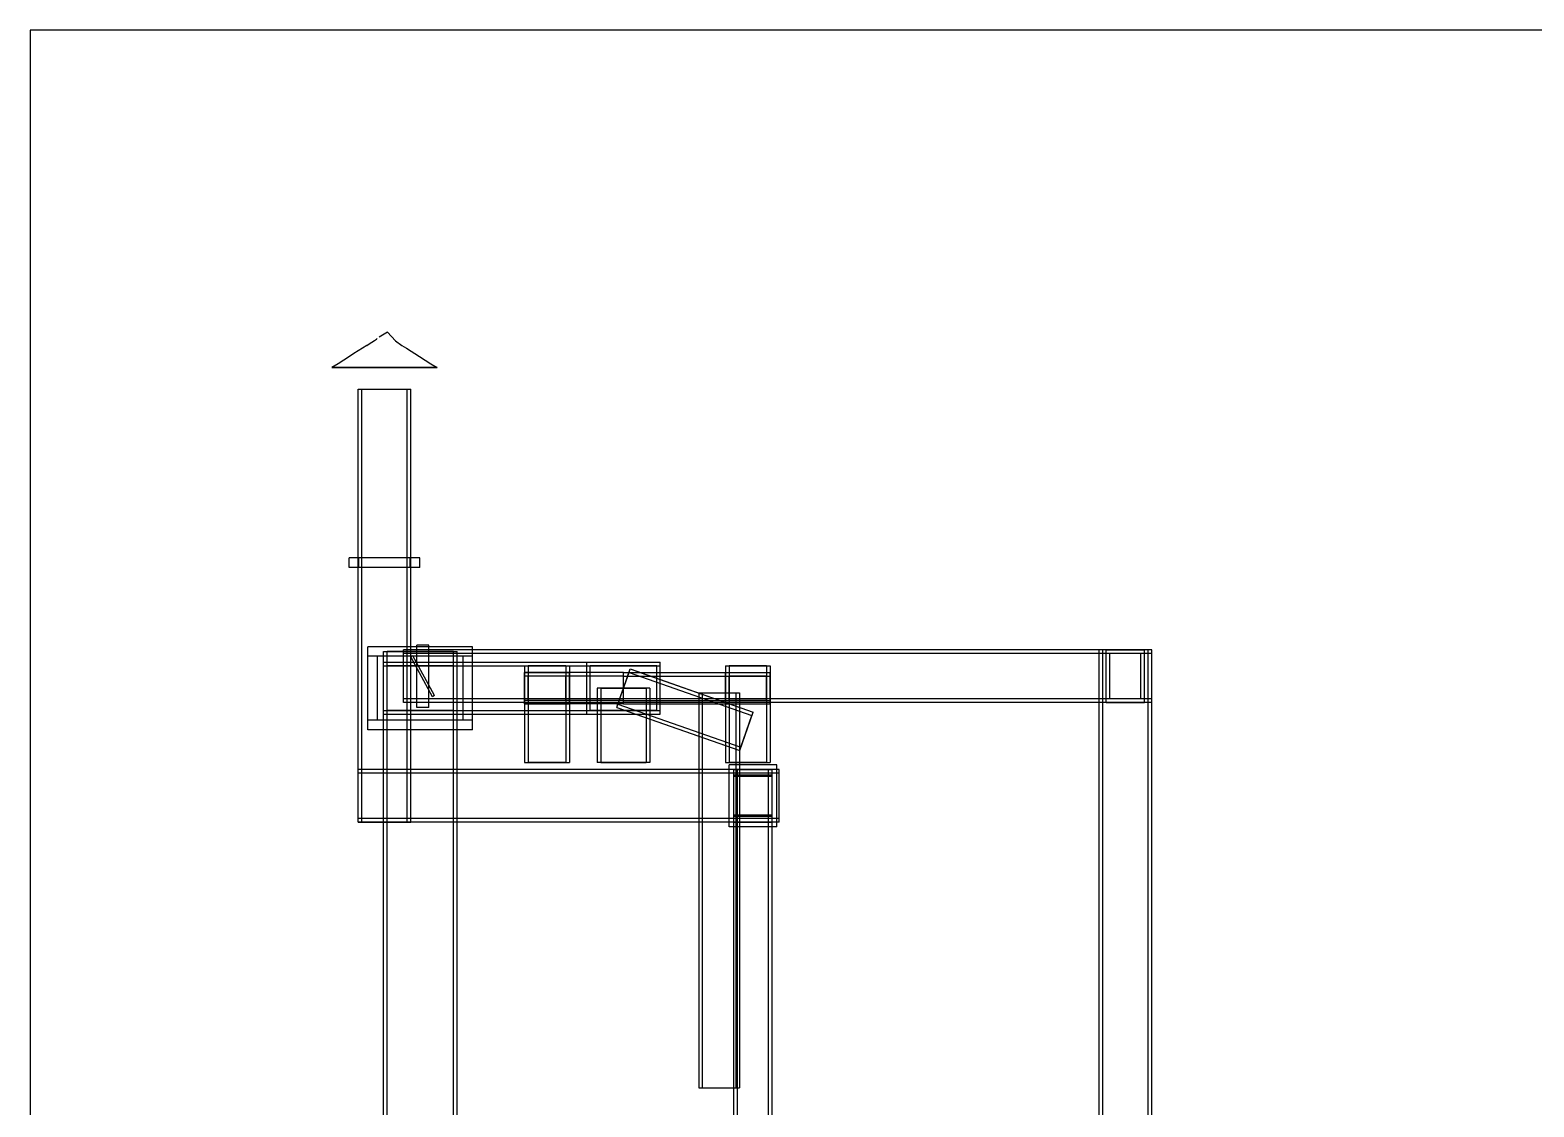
# Model space of a CAD drawing. Header units: millimetres. Extents: x -1175 to 655, y -895 to 720.
# Drawn here: x -1175 to -546, y 270 to 720 of the extents above; entities that cross this region are included whole.
import ezdxf

# ---------------------------------------------------------------- set-up
doc = ezdxf.new("R2010")
doc.units = ezdxf.units.MM
for name, color, linetype in [('BORDER', 7, 'Continuous'), ('HIDDEN', 8, 'Continuous'), ('VISIBLE', 7, 'Continuous')]:
    doc.layers.add(name, color=color, linetype=linetype)

msp = doc.modelspace()

# ---------------------------------------------------------------- linework, layer by layer
at = {"layer": 'BORDER'}
msp.add_lwpolyline([(-1175.46, -894.94), (655.33, -894.94), (655.33, 720.11), (-1175.46, 720.11)], close=True, dxfattribs=at)
at = {"layer": 'HIDDEN'}
for points in [[(-1048.84, 579), (-1049.2, 579)], [(-1047.26, 579), (-1048.84, 579)], [(-1044.52, 579), (-1047.26, 579)], [(-1040.77, 579), (-1044.52, 579)], [(-1036.23, 579), (-1040.77, 579)], [(-1031.16, 579), (-1036.23, 579)], [(-1025.87, 579), (-1031.16, 579)], [(-1020.65, 579), (-1025.87, 579)], [(-1015.82, 579), (-1020.65, 579)], [(-1011.64, 579), (-1015.82, 579)], [(-1008.37, 579), (-1011.64, 579)], [(-1006.19, 579), (-1008.37, 579)], [(-1005.24, 579), (-1006.19, 579)], [(-1005.2, 579), (-1005.24, 579)], [(-1038.2, 570), (-1016.2, 570)], [(-1038.2, 389), (-1038.2, 570)], [(-1036.7, 389), (-1036.7, 570)], [(-1036.7, 389), (-1036.7, 570)], [(-1036.7, 570), (-1017.7, 570)], [(-1036.7, 570), (-1017.7, 570)], [(-1017.7, 389), (-1017.7, 570)], [(-1017.7, 389), (-1017.7, 570)], [(-1016.2, 389), (-1016.2, 570)], [(-1041.95, 495.5), (-1041.95, 499.5)], [(-1041.95, 495.5), (-1041.95, 499.5)], [(-1012.45, 499.5), (-1041.95, 499.5)], [(-1012.45, 499.5), (-1041.95, 499.5)], [(-1041.95, 495.5), (-1041.95, 499.5)], [(-1012.45, 499.5), (-1041.95, 499.5)], [(-1041.95, 495.5), (-1041.95, 499.5)], [(-1041.95, 495.5), (-1041.95, 499.5)], [(-1037.95, 499.5), (-1041.95, 499.5)], [(-1037.95, 499.5), (-1041.95, 499.5)], [(-1038.2, 495.5), (-1038.2, 499.5)], [(-1037.95, 495.5), (-1037.95, 499.5)], [(-1037.95, 495.5), (-1037.95, 499.5)], [(-1016.45, 495.5), (-1016.45, 499.5)], [(-1016.45, 495.5), (-1016.45, 499.5)], [(-1012.45, 499.5), (-1016.45, 499.5)], [(-1012.45, 499.5), (-1016.45, 499.5)], [(-1016.2, 495.5), (-1016.2, 499.5)], [(-1012.45, 495.5), (-1012.45, 499.5)], [(-1012.45, 495.5), (-1012.45, 499.5)], [(-1012.45, 495.5), (-1012.45, 499.5)], [(-1012.45, 495.5), (-1012.45, 499.5)], [(-1012.45, 495.5), (-1012.45, 499.5)], [(-1012.45, 495.5), (-1041.95, 495.5)], [(-1012.45, 495.5), (-1041.95, 495.5)], [(-1012.45, 495.5), (-1041.95, 495.5)], [(-1037.95, 495.5), (-1041.95, 495.5)], [(-1037.95, 495.5), (-1041.95, 495.5)], [(-1012.45, 495.5), (-1016.45, 495.5)], [(-1012.45, 495.5), (-1016.45, 495.5)], [(-990.3, 462.35), (-1034.1, 462.35)], [(-1034.1, 458.35), (-1034.1, 462.35)], [(-1027.6, 460.4), (-996.8, 460.4)], [(-1027.6, 460.4), (-996.8, 460.4)], [(-1027.6, 55.08), (-1027.6, 460.4)], [(-1027.6, 458.35), (-1027.6, 460.4)], [(-1026.1, 55.08), (-1026.1, 460.4)], [(-1026.1, 55.08), (-1026.1, 460.4)], [(-998.3, 460.4), (-1026.1, 460.4)], [(-998.3, 460.4), (-1026.1, 460.4)], [(-990.3, 461), (-1019.2, 461)], [(-1019.2, 439), (-1019.2, 461)], [(-706.2, 461), (-1019.2, 461)], [(-1019.2, 439), (-1019.2, 461)], [(-706.2, 459.5), (-1019.2, 459.5)], [(-706.2, 459.5), (-1019.2, 459.5)], [(-1019.2, 440.5), (-1019.2, 459.5)], [(-1019.2, 440.5), (-1019.2, 459.5)], [(-1016.2, 389), (-1016.2, 462.35)], [(-1008.7, 463), (-1013.7, 463)], [(-1013.7, 437), (-1013.7, 463)], [(-1013.7, 437), (-1013.7, 462.35)], [(-1008.7, 437), (-1008.7, 463)], [(-1008.7, 437), (-1008.7, 462.35)], [(-998.3, 55.08), (-998.3, 460.4)], [(-998.3, 55.08), (-998.3, 460.4)], [(-996.8, 55.08), (-996.8, 460.4)], [(-996.8, 458.35), (-996.8, 460.4)], [(-990.3, 458.35), (-990.3, 462.35)], [(-728.2, 38.8), (-728.2, 461)], [(-706.2, 461), (-728.2, 461)], [(-728.2, 439), (-728.2, 461)], [(-706.2, 461), (-728.2, 461)], [(-726.7, 38.8), (-726.7, 461)], [(-726.7, 38.8), (-726.7, 461)], [(-707.7, 461), (-726.7, 461)], [(-707.7, 461), (-726.7, 461)], [(-725.2, 461), (-709.2, 461)], [(-725.2, 439), (-725.2, 461)], [(-723.7, 440.5), (-723.7, 459.5)], [(-710.7, 459.5), (-723.7, 459.5)], [(-710.7, 440.5), (-710.7, 459.5)], [(-709.2, 439), (-709.2, 461)], [(-707.7, 38.8), (-707.7, 461)], [(-707.7, 38.8), (-707.7, 461)], [(-706.2, 38.8), (-706.2, 461)], [(-706.2, 439), (-706.2, 461)], [(-706.2, 439), (-706.2, 461)], [(-706.2, 440.5), (-706.2, 459.5)], [(-706.2, 440.5), (-706.2, 459.5)], [(-990.3, 458.35), (-1034.1, 458.35)], [(-1030.1, 458.35), (-1034.1, 458.35)], [(-1034.1, 431.65), (-1034.1, 458.35)], [(-1030.1, 431.65), (-1030.1, 458.35)], [(-1027.6, 455.85), (-996.8, 455.85)], [(-1027.6, 455.85), (-996.8, 455.85)], [(-1027.6, 434.15), (-1027.6, 455.85)], [(-1027.6, 434.15), (-1027.6, 455.85)], [(-1027.6, 455.85), (-996.8, 455.85)], [(-1027.6, 434.15), (-1027.6, 455.85)], [(-1027.6, 434.15), (-1027.6, 455.85)], [(-1027.6, 455.85), (-911.8, 455.85)], [(-1027.6, 454.35), (-911.8, 454.35)], [(-1027.6, 454.35), (-911.8, 454.35)], [(-1027.6, 435.65), (-1027.6, 454.35)], [(-1027.6, 435.65), (-1027.6, 454.35)], [(-1026.1, 435.65), (-1026.1, 454.35)], [(-998.3, 454.35), (-1026.1, 454.35)], [(-1026.1, 435.65), (-1026.1, 454.35)], [(-998.3, 454.35), (-1026.1, 454.35)], [(-1026.1, 435.65), (-1026.1, 454.35)], [(-998.3, 454.35), (-1026.1, 454.35)], [(-1015.31, 458.58), (-1016.19, 458.1)], [(-1015.31, 458.58), (-1016.19, 458.1)], [(-1007.08, 441.42), (-1016.19, 458.1)], [(-1007.08, 441.42), (-1016.19, 458.1)], [(-1006.21, 441.9), (-1015.31, 458.58)], [(-1006.21, 441.9), (-1015.31, 458.58)], [(-998.3, 435.65), (-998.3, 454.35)], [(-998.3, 435.65), (-998.3, 454.35)], [(-998.3, 435.65), (-998.3, 454.35)], [(-996.8, 434.15), (-996.8, 455.85)], [(-996.8, 434.15), (-996.8, 455.85)], [(-996.8, 434.15), (-996.8, 455.85)], [(-996.8, 434.15), (-996.8, 455.85)], [(-990.3, 458.35), (-994.3, 458.35)], [(-994.3, 431.65), (-994.3, 458.35)], [(-994.3, 434.15), (-994.3, 455.85)], [(-990.3, 431.65), (-990.3, 458.35)], [(-990.3, 434.15), (-990.3, 455.85)], [(-968.55, 454.35), (-949.85, 454.35)], [(-968.55, 454.35), (-968.55, 414)], [(-967.05, 454.35), (-967.05, 414)], [(-967.05, 454.35), (-967.05, 414)], [(-951.35, 454.35), (-967.05, 454.35)], [(-951.35, 454.35), (-967.05, 454.35)], [(-951.35, 454.35), (-951.35, 414)], [(-951.35, 454.35), (-951.35, 414)], [(-949.85, 454.35), (-949.85, 414)], [(-942.6, 455.85), (-911.8, 455.85)], [(-942.6, 455.85), (-911.8, 455.85)], [(-942.6, 434.15), (-942.6, 455.85)], [(-941.1, 435.65), (-941.1, 454.35)], [(-913.3, 454.35), (-941.1, 454.35)], [(-930.01, 436.95), (-924.38, 453.05)], [(-924.38, 453.05), (-872.96, 435.05)], [(-913.3, 435.65), (-913.3, 454.35)], [(-911.8, 434.15), (-911.8, 455.85)], [(-911.8, 434.15), (-911.8, 455.85)], [(-911.8, 434.15), (-911.8, 455.85)], [(-911.8, 435.65), (-911.8, 454.35)], [(-911.8, 435.65), (-911.8, 454.35)], [(-884.55, 454.35), (-865.85, 454.35)], [(-884.55, 454.35), (-884.55, 414)], [(-883.05, 454.35), (-883.05, 414)], [(-883.05, 454.35), (-883.05, 414)], [(-867.35, 454.35), (-883.05, 454.35)], [(-867.35, 454.35), (-883.05, 454.35)], [(-867.35, 454.35), (-867.35, 414)], [(-867.35, 454.35), (-867.35, 414)], [(-865.85, 454.35), (-865.85, 414)], [(-949.85, 451.59), (-968.55, 451.59)], [(-968.55, 438.41), (-968.55, 451.59)], [(-927.2, 451.59), (-968.55, 451.59)], [(-968.55, 438.41), (-968.55, 451.59)], [(-968.55, 451.59), (-949.85, 451.59)], [(-968.55, 438.41), (-968.55, 451.59)], [(-927.2, 450.09), (-968.55, 450.09)], [(-927.2, 450.09), (-968.55, 450.09)], [(-968.55, 439.91), (-968.55, 450.09)], [(-968.55, 439.91), (-968.55, 450.09)], [(-967.05, 439.91), (-967.05, 450.09)], [(-951.35, 450.09), (-967.05, 450.09)], [(-951.35, 439.91), (-951.35, 450.09)], [(-949.85, 438.41), (-949.85, 451.59)], [(-942.6, 438.41), (-942.6, 451.59)], [(-941.1, 438.41), (-941.1, 451.59)], [(-929.52, 438.37), (-924.88, 451.63)], [(-929.52, 438.37), (-924.88, 451.63)], [(-929.5, 438.41), (-924.89, 451.59)], [(-927.2, 438.41), (-927.2, 451.59)], [(-927.2, 451.59), (-865.85, 451.59)], [(-927.2, 438.41), (-927.2, 451.59)], [(-927.2, 450.09), (-865.85, 450.09)], [(-927.2, 450.09), (-865.85, 450.09)], [(-927.2, 439.91), (-927.2, 450.09)], [(-927.2, 439.91), (-927.2, 450.09)], [(-927.2, 439.91), (-927.2, 450.09)], [(-927.2, 439.91), (-927.2, 450.09)], [(-924.88, 451.63), (-873.46, 433.63)], [(-924.88, 451.63), (-873.46, 433.63)], [(-920.21, 451.59), (-872.96, 435.05)], [(-913.3, 438.41), (-913.3, 451.59)], [(-911.8, 438.41), (-911.8, 451.59)], [(-884.55, 451.59), (-865.85, 451.59)], [(-884.55, 451.59), (-865.85, 451.59)], [(-884.55, 438.41), (-884.55, 451.59)], [(-883.05, 439.91), (-883.05, 450.09)], [(-867.35, 450.09), (-883.05, 450.09)], [(-867.35, 439.91), (-867.35, 450.09)], [(-865.85, 438.41), (-865.85, 451.59)], [(-865.85, 438.41), (-865.85, 451.59)], [(-865.85, 438.41), (-865.85, 451.59)], [(-865.85, 439.91), (-865.85, 450.09)], [(-865.85, 439.91), (-865.85, 450.09)], [(-706.2, 440.5), (-1019.2, 440.5)], [(-706.2, 440.5), (-1019.2, 440.5)], [(-1006.21, 441.9), (-1007.08, 441.42)], [(-1006.21, 441.9), (-1007.08, 441.42)], [(-938.2, 445), (-938.2, 414)], [(-916.2, 445), (-938.2, 445)], [(-938.2, 445), (-938.2, 438.41)], [(-916.2, 445), (-938.2, 445)], [(-936.7, 445), (-936.7, 414)], [(-936.7, 445), (-936.7, 414)], [(-936.7, 445), (-917.7, 445)], [(-936.7, 445), (-917.7, 445)], [(-917.7, 445), (-917.7, 414)], [(-917.7, 445), (-917.7, 414)], [(-916.2, 445), (-916.2, 414)], [(-916.2, 445), (-916.2, 432.12)], [(-895.72, 443.1), (-878.67, 443.1)], [(-895.72, 443.1), (-895.72, 278)], [(-895.72, 443.1), (-878.67, 443.1)], [(-895.72, 443.1), (-895.72, 438.41)], [(-894.22, 443.1), (-894.22, 278)], [(-894.22, 443.1), (-894.22, 278)], [(-894.22, 443.1), (-880.17, 443.1)], [(-894.22, 443.1), (-880.17, 443.1)], [(-880.17, 443.1), (-880.17, 278)], [(-880.17, 443.1), (-880.17, 278)], [(-878.67, 443.1), (-878.67, 278)], [(-878.67, 443.1), (-878.67, 414)], [(-710.7, 440.5), (-723.7, 440.5)], [(-1027.6, 435.65), (-911.8, 435.65)], [(-1027.6, 435.65), (-911.8, 435.65)], [(-1027.6, 434.15), (-996.8, 434.15)], [(-1027.6, 434.15), (-996.8, 434.15)], [(-1027.6, 434.15), (-996.8, 434.15)], [(-1027.6, 434.15), (-911.8, 434.15)], [(-998.3, 435.65), (-1026.1, 435.65)], [(-998.3, 435.65), (-1026.1, 435.65)], [(-998.3, 435.65), (-1026.1, 435.65)], [(-865.85, 439), (-1019.2, 439)], [(-706.2, 439), (-1019.2, 439)], [(-1008.7, 437), (-1013.7, 437)], [(-1008.7, 437), (-1013.7, 437)], [(-927.2, 439.91), (-968.55, 439.91)], [(-927.2, 439.91), (-968.55, 439.91)], [(-949.85, 438.41), (-968.55, 438.41)], [(-927.2, 438.41), (-968.55, 438.41)], [(-968.55, 438.41), (-949.85, 438.41)], [(-968.55, 434.15), (-949.85, 434.15)], [(-951.35, 439.91), (-967.05, 439.91)], [(-942.6, 434.15), (-911.8, 434.15)], [(-942.6, 434.15), (-911.8, 434.15)], [(-913.3, 435.65), (-941.1, 435.65)], [(-938.2, 435.65), (-938.2, 434.15)], [(-930.01, 436.95), (-878.59, 418.96)], [(-929.52, 438.37), (-878.1, 420.37)], [(-929.52, 438.37), (-878.1, 420.37)], [(-927.2, 439.91), (-865.85, 439.91)], [(-927.2, 439.91), (-865.85, 439.91)], [(-927.2, 438.41), (-865.85, 438.41)], [(-926.29, 435.65), (-922, 434.15)], [(-884.55, 438.41), (-865.85, 438.41)], [(-884.55, 438.41), (-865.85, 438.41)], [(-867.35, 439.91), (-883.05, 439.91)], [(-878.59, 418.96), (-872.96, 435.05)], [(-878.59, 418.96), (-872.96, 435.05)], [(-725.2, 439), (-709.2, 439)], [(-990.3, 431.65), (-1034.1, 431.65)], [(-1034.1, 427.65), (-1034.1, 431.65)], [(-1030.1, 431.65), (-1034.1, 431.65)], [(-1027.6, 427.65), (-1027.6, 431.65)], [(-996.8, 427.65), (-996.8, 431.65)], [(-990.3, 431.65), (-994.3, 431.65)], [(-990.3, 427.65), (-990.3, 431.65)], [(-878.1, 420.37), (-873.46, 433.63)], [(-878.1, 420.37), (-873.46, 433.63)], [(-990.3, 427.65), (-1034.1, 427.65)], [(-884.55, 421.04), (-878.59, 418.96)], [(-862.05, 411), (-1038.2, 411)], [(-1038.2, 389), (-1038.2, 411)], [(-862.05, 409.5), (-1038.2, 409.5)], [(-862.05, 409.5), (-1038.2, 409.5)], [(-1038.2, 390.5), (-1038.2, 409.5)], [(-1038.2, 390.5), (-1038.2, 409.5)], [(-996.8, 411), (-1027.6, 411)], [(-968.55, 414), (-949.85, 414)], [(-951.35, 414), (-967.05, 414)], [(-951.35, 414), (-967.05, 414)], [(-916.2, 414), (-938.2, 414)], [(-936.7, 414), (-917.7, 414)], [(-936.7, 414), (-917.7, 414)], [(-878.67, 411), (-895.72, 411)], [(-884.55, 414), (-865.85, 414)], [(-867.35, 414), (-883.05, 414)], [(-867.35, 414), (-883.05, 414)], [(-878.67, 413), (-883.05, 413)], [(-883.05, 387), (-883.05, 413)], [(-863.05, 413), (-883.05, 413)], [(-883.05, 387), (-883.05, 413)], [(-881.05, 278), (-881.05, 411)], [(-865.05, 411), (-881.05, 411)], [(-865.05, 411), (-881.05, 411)], [(-881.05, 209), (-881.05, 411)], [(-881.05, 411), (-865.05, 411)], [(-881.05, 411), (-878.67, 411)], [(-881.05, 389), (-881.05, 411)], [(-881.05, 389), (-881.05, 411)], [(-879.55, 209), (-879.55, 411)], [(-879.55, 209), (-879.55, 411)], [(-879.55, 411), (-866.55, 411)], [(-879.55, 411), (-866.55, 411)], [(-879.55, 390.5), (-879.55, 409.5)], [(-866.55, 409.5), (-879.55, 409.5)], [(-879.55, 390.5), (-879.55, 409.5)], [(-878.67, 409.5), (-879.55, 409.5)], [(-866.55, 209), (-866.55, 411)], [(-866.55, 209), (-866.55, 411)], [(-866.55, 390.5), (-866.55, 409.5)], [(-865.05, 387), (-865.05, 411)], [(-865.05, 209), (-865.05, 411)], [(-865.05, 389), (-865.05, 411)], [(-863.05, 387), (-863.05, 413)], [(-863.05, 389), (-863.05, 411)], [(-862.05, 389), (-862.05, 411)], [(-862.05, 390.5), (-862.05, 409.5)], [(-862.05, 390.5), (-862.05, 409.5)], [(-881.05, 408.1), (-881.05, 408.58)], [(-865.05, 408.58), (-881.05, 408.58)], [(-881.05, 391.9), (-881.05, 408.58)], [(-865.05, 408.1), (-881.05, 408.1)], [(-881.05, 391.42), (-881.05, 408.1)], [(-865.05, 408.1), (-865.05, 408.58)], [(-865.05, 391.9), (-865.05, 408.58)], [(-865.05, 391.42), (-865.05, 408.1)], [(-862.05, 390.5), (-1038.2, 390.5)], [(-862.05, 390.5), (-1038.2, 390.5)], [(-881.05, 391.42), (-881.05, 391.9)], [(-865.05, 391.9), (-881.05, 391.9)], [(-865.05, 391.42), (-881.05, 391.42)], [(-866.55, 390.5), (-879.55, 390.5)], [(-878.67, 390.5), (-879.55, 390.5)], [(-865.05, 391.42), (-865.05, 391.9)], [(-862.05, 389), (-1038.2, 389)], [(-1038.2, 389), (-1016.2, 389)], [(-1036.7, 389), (-1017.7, 389)], [(-1036.7, 389), (-1017.7, 389)], [(-996.8, 389), (-1027.6, 389)], [(-1027.6, 389), (-1016.2, 389)], [(-878.67, 389), (-895.72, 389)], [(-878.67, 387), (-883.05, 387)], [(-863.05, 387), (-883.05, 387)], [(-881.05, 389), (-878.67, 389)], [(-881.05, 389), (-865.05, 389)], [(-895.72, 278), (-878.67, 278)], [(-894.22, 278), (-880.17, 278)], [(-894.22, 278), (-880.17, 278)]]:
    msp.add_lwpolyline(points, dxfattribs=at)
at = {"layer": 'VISIBLE'}
for points in [[(-1025.98, 593.85), (-1029.45, 591.69)], [(-1025.98, 593.85), (-1022.62, 590.19)], [(-1034.53, 588.33), (-1040.01, 584.85)], [(-1034.53, 588.33), (-1033.55, 589.01)], [(-1033.55, 589.01), (-1031.42, 590.4)], [(-1031.42, 590.4), (-1030.59, 590.97)], [(-1030.59, 590.97), (-1030.3, 591.19)], [(-1022.62, 590.19), (-1019.87, 588.33)], [(-1019.87, 588.33), (-1018.01, 587.15)], [(-1018.01, 587.15), (-1012.53, 583.67)], [(-1046.63, 580.63), (-1049.2, 579)], [(-1049.2, 579), (-1049.16, 579)], [(-1049.16, 579), (-1048.2, 579)], [(-1048.2, 579), (-1046.03, 579)], [(-1041.87, 583.67), (-1046.63, 580.63)], [(-1046.03, 579), (-1042.75, 579)], [(-1042.75, 579), (-1038.58, 579)], [(-1040.01, 584.85), (-1041.87, 583.67)], [(-1038.58, 579), (-1033.74, 579)], [(-1033.74, 579), (-1028.53, 579)], [(-1028.53, 579), (-1023.23, 579)], [(-1023.23, 579), (-1018.17, 579)], [(-1018.17, 579), (-1013.63, 579)], [(-1013.63, 579), (-1009.88, 579)], [(-1012.53, 583.67), (-1007.77, 580.63)], [(-1009.88, 579), (-1007.14, 579)], [(-1007.77, 580.63), (-1005.2, 579)], [(-1007.14, 579), (-1005.56, 579)], [(-1005.56, 579), (-1005.2, 579)], [(-1038.2, 570), (-1016.2, 570)], [(-1038.2, 499.5), (-1038.2, 570)], [(-1016.2, 499.5), (-1016.2, 570)], [(-1041.95, 495.5), (-1041.95, 499.5)], [(-1012.45, 499.5), (-1041.95, 499.5)], [(-1012.45, 495.5), (-1012.45, 499.5)], [(-1012.45, 495.5), (-1041.95, 495.5)], [(-1038.2, 389), (-1038.2, 495.5)], [(-1016.2, 462.35), (-1016.2, 495.5)], [(-990.3, 462.35), (-1034.1, 462.35)], [(-1034.1, 458.35), (-1034.1, 462.35)], [(-1008.7, 463), (-1013.7, 463)], [(-1013.7, 462.35), (-1013.7, 463)], [(-1008.7, 462.35), (-1008.7, 463)], [(-990.3, 458.35), (-990.3, 462.35)], [(-706.2, 461), (-990.3, 461)], [(-725.2, 461), (-709.2, 461)], [(-725.2, 439), (-725.2, 461)], [(-723.7, 440.5), (-723.7, 459.5)], [(-710.7, 459.5), (-723.7, 459.5)], [(-710.7, 440.5), (-710.7, 459.5)], [(-709.2, 439), (-709.2, 461)], [(-706.2, 439), (-706.2, 461)], [(-990.3, 458.35), (-1034.1, 458.35)], [(-1030.1, 458.35), (-1034.1, 458.35)], [(-1034.1, 431.65), (-1034.1, 458.35)], [(-1030.1, 431.65), (-1030.1, 458.35)], [(-1027.6, 431.65), (-1027.6, 458.35)], [(-1027.6, 455.85), (-996.8, 455.85)], [(-1027.6, 434.15), (-1027.6, 455.85)], [(-1027.6, 434.15), (-1027.6, 455.85)], [(-1027.6, 455.85), (-942.6, 455.85)], [(-1026.1, 435.65), (-1026.1, 454.35)], [(-998.3, 454.35), (-1026.1, 454.35)], [(-998.3, 435.65), (-998.3, 454.35)], [(-996.8, 455.85), (-996.8, 458.35)], [(-996.8, 434.15), (-996.8, 455.85)], [(-990.3, 458.35), (-994.3, 458.35)], [(-994.3, 455.85), (-994.3, 458.35)], [(-990.3, 455.85), (-990.3, 458.35)], [(-968.55, 454.35), (-949.85, 454.35)], [(-968.55, 454.35), (-968.55, 414)], [(-949.85, 454.35), (-949.85, 414)], [(-942.6, 455.85), (-911.8, 455.85)], [(-942.6, 451.59), (-942.6, 455.85)], [(-941.1, 451.59), (-941.1, 454.35)], [(-913.3, 454.35), (-941.1, 454.35)], [(-924.89, 451.59), (-924.38, 453.05)], [(-924.38, 453.05), (-920.21, 451.59)], [(-913.3, 451.59), (-913.3, 454.35)], [(-911.8, 451.59), (-911.8, 455.85)], [(-884.55, 454.35), (-865.85, 454.35)], [(-884.55, 454.35), (-884.55, 414)], [(-865.85, 454.35), (-865.85, 414)], [(-968.55, 451.59), (-949.85, 451.59)], [(-968.55, 438.41), (-968.55, 451.59)], [(-967.05, 439.91), (-967.05, 450.09)], [(-951.35, 450.09), (-967.05, 450.09)], [(-951.35, 439.91), (-951.35, 450.09)], [(-927.2, 451.59), (-949.85, 451.59)], [(-949.85, 438.41), (-949.85, 451.59)], [(-927.2, 438.41), (-927.2, 451.59)], [(-927.2, 451.59), (-884.55, 451.59)], [(-927.2, 438.41), (-927.2, 451.59)], [(-884.55, 451.59), (-865.85, 451.59)], [(-884.55, 438.41), (-884.55, 451.59)], [(-883.05, 439.91), (-883.05, 450.09)], [(-867.35, 450.09), (-883.05, 450.09)], [(-867.35, 439.91), (-867.35, 450.09)], [(-865.85, 438.41), (-865.85, 451.59)], [(-710.7, 440.5), (-723.7, 440.5)], [(-1027.6, 434.15), (-996.8, 434.15)], [(-1027.6, 434.15), (-968.55, 434.15)], [(-998.3, 435.65), (-1026.1, 435.65)], [(-996.8, 431.65), (-996.8, 434.15)], [(-994.3, 431.65), (-994.3, 434.15)], [(-990.3, 431.65), (-990.3, 434.15)], [(-968.55, 438.41), (-949.85, 438.41)], [(-951.35, 439.91), (-967.05, 439.91)], [(-927.2, 438.41), (-949.85, 438.41)], [(-949.85, 434.15), (-942.6, 434.15)], [(-942.6, 434.15), (-942.6, 438.41)], [(-942.6, 434.15), (-911.8, 434.15)], [(-941.1, 435.65), (-941.1, 438.41)], [(-913.3, 435.65), (-941.1, 435.65)], [(-938.2, 438.41), (-938.2, 435.65)], [(-938.2, 434.15), (-938.2, 414)], [(-930.01, 436.95), (-929.5, 438.41)], [(-930.01, 436.95), (-926.29, 435.65)], [(-927.2, 438.41), (-884.55, 438.41)], [(-922, 434.15), (-884.55, 421.04)], [(-913.3, 435.65), (-913.3, 438.41)], [(-911.8, 434.15), (-911.8, 438.41)], [(-895.72, 438.41), (-895.72, 278)], [(-884.55, 438.41), (-865.85, 438.41)], [(-867.35, 439.91), (-883.05, 439.91)], [(-706.2, 439), (-865.85, 439)], [(-728.2, 116.59), (-728.2, 439)], [(-725.2, 439), (-709.2, 439)], [(-706.2, 116.59), (-706.2, 439)], [(-990.3, 431.65), (-1034.1, 431.65)], [(-1034.1, 427.65), (-1034.1, 431.65)], [(-1030.1, 431.65), (-1034.1, 431.65)], [(-990.3, 431.65), (-994.3, 431.65)], [(-990.3, 427.65), (-990.3, 431.65)], [(-916.2, 432.12), (-916.2, 414)], [(-990.3, 427.65), (-1034.1, 427.65)], [(-1027.6, 55.68), (-1027.6, 427.65)], [(-996.8, 77.94), (-996.8, 427.65)], [(-1027.6, 411), (-1038.2, 411)], [(-1038.2, 389), (-1038.2, 411)], [(-895.72, 411), (-996.8, 411)], [(-968.55, 414), (-949.85, 414)], [(-916.2, 414), (-938.2, 414)], [(-884.55, 414), (-865.85, 414)], [(-878.67, 414), (-878.67, 278)], [(-863.05, 413), (-878.67, 413)], [(-878.67, 411), (-865.05, 411)], [(-862.05, 411), (-878.67, 411)], [(-866.55, 409.5), (-878.67, 409.5)], [(-866.55, 390.5), (-866.55, 409.5)], [(-865.05, 389), (-865.05, 411)], [(-863.05, 411), (-863.05, 413)], [(-862.05, 389), (-862.05, 411)], [(-866.55, 390.5), (-878.67, 390.5)], [(-1027.6, 389), (-1038.2, 389)], [(-1038.2, 389), (-1027.6, 389)], [(-895.72, 389), (-996.8, 389)], [(-878.67, 389), (-865.05, 389)], [(-862.05, 389), (-878.67, 389)], [(-863.05, 387), (-878.67, 387)], [(-865.05, 250), (-865.05, 387)], [(-863.05, 387), (-863.05, 389)], [(-895.72, 278), (-878.67, 278)], [(-881.05, 250), (-881.05, 278)]]:
    msp.add_lwpolyline(points, dxfattribs=at)

doc.saveas('drawing.dxf')
